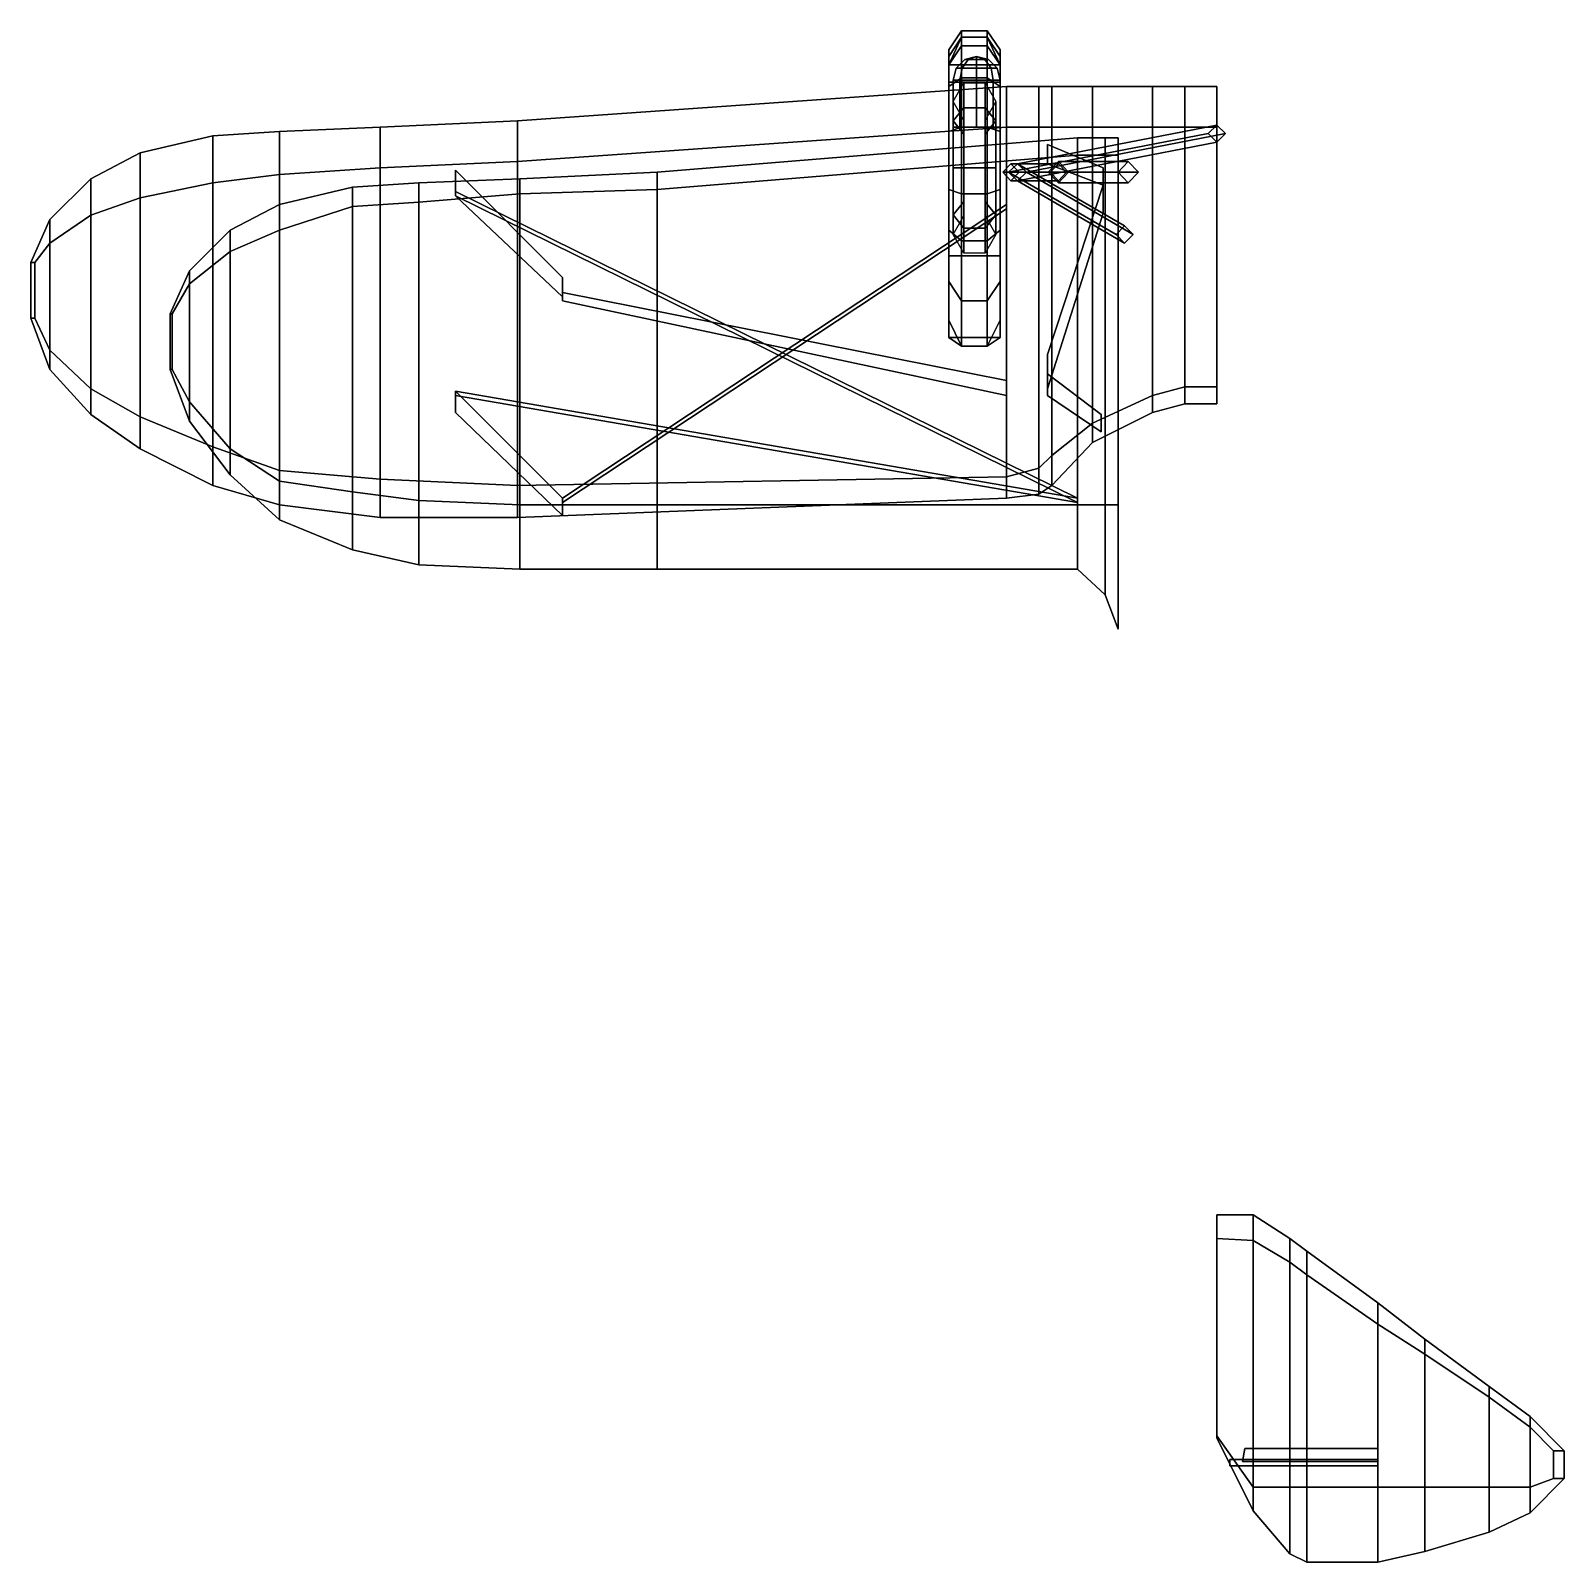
# Model space of a CAD drawing. Extents: x -5.53 to 1.62, y -3.97 to 3.17.
import ezdxf

# ---------------------------------------------------------------- set-up
doc = ezdxf.new("R2010")
doc.units = 0
doc.layers.add('WING1', color=5, linetype='CONTINUOUS')

msp = doc.modelspace()

# ---------------------------------------------------------------- linework, layer by layer
at = {"layer": 'WING1'}
for points in [[(-1.25, 3.08, -1.25), (-1.25, 3.01, -1.12), (-1.19, 3.1, -1.11), (-1.19, 3.17, -1.23)], [(-1.25, 3.08, -1.38), (-1.25, 3.08, -1.25), (-1.19, 3.17, -1.23), (-1.19, 3.17, -1.4)], [(-1.19, 3.17, -1.4), (-1.19, 3.14, -1.44), (-1.25, 3.05, -1.43), (-1.25, 3.08, -1.38)], [(-1.07, 3.17, -1.4), (-1.07, 3.14, -1.44), (-1.19, 3.14, -1.44), (-1.19, 3.17, -1.4)], [(-1.07, 3.17, -1.23), (-1.07, 3.17, -1.4), (-1.19, 3.17, -1.4), (-1.19, 3.17, -1.23)], [(-1.07, 3.1, -1.11), (-1.07, 3.17, -1.23), (-1.19, 3.17, -1.23), (-1.19, 3.1, -1.11)], [(-1.01, 3.08, -1.38), (-1.01, 3.05, -1.43), (-1.07, 3.14, -1.44), (-1.07, 3.17, -1.4)], [(-1.01, 3.08, -1.25), (-1.01, 3.08, -1.38), (-1.07, 3.17, -1.4), (-1.07, 3.17, -1.23)], [(-1.01, 3.01, -1.12), (-1.01, 3.08, -1.25), (-1.07, 3.17, -1.23), (-1.07, 3.1, -1.11)], [(-1.07, 3.14, -1.44), (-1.01, 3.01, -1.57), (-1.25, 3.01, -1.57), (-1.19, 3.14, -1.44)], [(-1.19, 3.14, -1.44), (-1.25, 3.01, -1.57), (-1.25, 3.01, -1.57), (-1.25, 3.05, -1.43)], [(-1.25, 3.01, -1.12), (-1.25, 2.91, -1.02), (-1.19, 2.95, -0.98), (-1.19, 3.1, -1.11)], [(-1.25, 3.05, -1.43), (-1.25, 1.82, -1.32), (-1.25, 2, -1.13), (-1.25, 3.08, -1.38)], [(-1.25, 3.08, -1.38), (-1.25, 2, -1.13), (-1.25, 2.24, -1), (-1.25, 3.08, -1.25)], [(-1.25, 3.08, -1.25), (-1.25, 2.24, -1), (-1.25, 2.43, -0.94), (-1.25, 3.01, -1.12)], [(-1.07, 2.95, -0.98), (-1.07, 3.1, -1.11), (-1.19, 3.1, -1.11), (-1.19, 2.95, -0.98)], [(-1.01, 3.05, -1.43), (-1.01, 3.01, -1.57), (-1.01, 3.01, -1.57), (-1.07, 3.14, -1.44)], [(-1.01, 2.91, -1.02), (-1.01, 3.01, -1.12), (-1.07, 3.1, -1.11), (-1.07, 2.95, -0.98)], [(-1.01, 2, -1.13), (-1.01, 1.82, -1.32), (-1.01, 3.05, -1.43), (-1.01, 3.08, -1.38)], [(-1.01, 2.24, -1), (-1.01, 2, -1.13), (-1.01, 3.08, -1.38), (-1.01, 3.08, -1.25)], [(-1.01, 2.43, -0.94), (-1.01, 2.24, -1), (-1.01, 3.08, -1.25), (-1.01, 3.01, -1.12)], [(-1.25, 3.01, -1.57), (-1.25, 1.74, -1.37), (-1.25, 1.82, -1.32), (-1.25, 3.05, -1.43)], [(-1.25, 2.93, -1.61), (-1.25, 2.12, -1.52), (-1.25, 1.74, -1.37), (-1.25, 3.01, -1.57)], [(-1.01, 3.01, -1.57), (-1.01, 2.93, -1.61), (-1.25, 2.93, -1.61), (-1.25, 3.01, -1.57)], [(-1.25, 3.01, -1.12), (-1.25, 2.43, -0.94), (-1.25, 2.7, -0.94), (-1.25, 2.91, -1.02)], [(-1.175, 3.0353, 1.215), (-1.2153, 2.995, 1.215), (-1.1874, 2.995, 1.2824), (-1.1589, 3.0353, 1.2539)], [(-1.1589, 3.0353, 1.1761), (-1.1874, 2.995, 1.1476), (-1.2153, 2.995, 1.215), (-1.175, 3.0353, 1.215)], [(-1.1589, 3.0353, 1.2539), (-1.1874, 2.995, 1.2824), (-1.12, 2.995, 1.3103), (-1.12, 3.0353, 1.27)], [(-1.12, 3.0353, 1.16), (-1.12, 2.995, 1.1197), (-1.1874, 2.995, 1.1476), (-1.1589, 3.0353, 1.1761)], [(-1.12, 3.05, 1.215), (-1.175, 3.0353, 1.215), (-1.1589, 3.0353, 1.2539), (-1.12, 3.05, 1.215)], [(-1.12, 3.05, 1.215), (-1.1589, 3.0353, 1.1761), (-1.175, 3.0353, 1.215), (-1.12, 3.05, 1.215)], [(-1.12, 3.05, 1.215), (-1.1589, 3.0353, 1.2539), (-1.12, 3.0353, 1.27), (-1.12, 3.05, 1.215)], [(-1.12, 3.05, 1.215), (-1.12, 3.0353, 1.16), (-1.1589, 3.0353, 1.1761), (-1.12, 3.05, 1.215)], [(-1.12, 3.05, 1.215), (-1.12, 3.0353, 1.27), (-1.0811, 3.0353, 1.2539), (-1.12, 3.05, 1.215)], [(-1.12, 3.05, 1.215), (-1.0811, 3.0353, 1.2539), (-1.065, 3.0353, 1.215), (-1.12, 3.05, 1.215)], [(-1.12, 3.05, 1.215), (-1.065, 3.0353, 1.215), (-1.0811, 3.0353, 1.1761), (-1.12, 3.05, 1.215)], [(-1.12, 3.05, 1.215), (-1.0811, 3.0353, 1.1761), (-1.12, 3.0353, 1.16), (-1.12, 3.05, 1.215)], [(-1.12, 3.0353, 1.27), (-1.12, 2.995, 1.3103), (-1.0526, 2.995, 1.2824), (-1.0811, 3.0353, 1.2539)], [(-1.0811, 3.0353, 1.1761), (-1.0526, 2.995, 1.1476), (-1.12, 2.995, 1.1197), (-1.12, 3.0353, 1.16)], [(-1.0811, 3.0353, 1.2539), (-1.0526, 2.995, 1.2824), (-1.0247, 2.995, 1.215), (-1.065, 3.0353, 1.215)], [(-1.065, 3.0353, 1.215), (-1.0247, 2.995, 1.215), (-1.0526, 2.995, 1.1476), (-1.0811, 3.0353, 1.1761)], [(-1.01, 1.82, -1.32), (-1.01, 1.74, -1.37), (-1.01, 3.01, -1.57), (-1.01, 3.05, -1.43)], [(-1.01, 1.74, -1.37), (-1.01, 2.12, -1.52), (-1.01, 2.93, -1.61), (-1.01, 3.01, -1.57)], [(-1.01, 2.7, -0.94), (-1.01, 2.43, -0.94), (-1.01, 3.01, -1.12), (-1.01, 2.91, -1.02)], [(-1.25, 2.91, -1.02), (-1.25, 2.7, -0.94), (-1.19, 2.72, -0.9), (-1.19, 2.95, -0.98)], [(-1.2153, 2.995, 1.215), (-1.23, 2.94, 1.215), (-1.1978, 2.94, 1.2928), (-1.1874, 2.995, 1.2824)], [(-1.1874, 2.995, 1.1476), (-1.1978, 2.94, 1.1372), (-1.23, 2.94, 1.215), (-1.2153, 2.995, 1.215)], [(-1.1978, 2.94, 1.2928), (-1.23, 2.94, 1.215), (-1.23, 2.72, 1.215), (-1.1978, 2.72, 1.2928)], [(-1.23, 2.94, 1.215), (-1.1978, 2.94, 1.1372), (-1.1978, 2.72, 1.1372), (-1.23, 2.72, 1.215)], [(-1.1874, 2.995, 1.2824), (-1.1978, 2.94, 1.2928), (-1.12, 2.94, 1.325), (-1.12, 2.995, 1.3103)], [(-1.12, 2.995, 1.1197), (-1.12, 2.94, 1.105), (-1.1978, 2.94, 1.1372), (-1.1874, 2.995, 1.1476)], [(-1.12, 2.94, 1.325), (-1.1978, 2.94, 1.2928), (-1.1978, 2.72, 1.2928), (-1.12, 2.72, 1.325)], [(-1.1978, 2.94, 1.1372), (-1.12, 2.94, 1.105), (-1.12, 2.72, 1.105), (-1.1978, 2.72, 1.1372)], [(-1.19, 2.95, -0.98), (-1.19, 2.72, -0.9), (-1.07, 2.72, -0.9), (-1.07, 2.95, -0.98)], [(-1.12, 2.995, 1.3103), (-1.12, 2.94, 1.325), (-1.0422, 2.94, 1.2928), (-1.0526, 2.995, 1.2824)], [(-1.0526, 2.995, 1.1476), (-1.0422, 2.94, 1.1372), (-1.12, 2.94, 1.105), (-1.12, 2.995, 1.1197)], [(-1.0422, 2.94, 1.2928), (-1.12, 2.94, 1.325), (-1.12, 2.72, 1.325), (-1.0422, 2.72, 1.2928)], [(-1.12, 2.94, 1.105), (-1.0422, 2.94, 1.1372), (-1.0422, 2.72, 1.1372), (-1.12, 2.72, 1.105)], [(-1.07, 2.95, -0.98), (-1.07, 2.72, -0.9), (-1.01, 2.7, -0.94), (-1.01, 2.91, -1.02)], [(-1.0526, 2.995, 1.2824), (-1.0422, 2.94, 1.2928), (-1.01, 2.94, 1.215), (-1.0247, 2.995, 1.215)], [(-1.0247, 2.995, 1.215), (-1.01, 2.94, 1.215), (-1.0422, 2.94, 1.1372), (-1.0526, 2.995, 1.1476)], [(-1.01, 2.94, 1.215), (-1.0422, 2.94, 1.2928), (-1.0422, 2.72, 1.2928), (-1.01, 2.72, 1.215)], [(-1.0422, 2.94, 1.1372), (-1.01, 2.94, 1.215), (-1.01, 2.72, 1.215), (-1.0422, 2.72, 1.1372)], [(-3.26, 2.56, 1.42), (-0.98, 2.72, 1.32), (-0.98, 2.91, 1.21), (-3.26, 2.75, 1.3)], [(-3.26, 2.75, 1.3), (-0.98, 2.91, 1.21), (-0.98, 2.72, 1.1), (-3.26, 2.56, 1.18)], [(-1.01, 2.93, -1.61), (-1.01, 2.12, -1.52), (-1.25, 2.12, -1.52), (-1.25, 2.93, -1.61)], [(-1.18, 2.8104, -1.7304), (-1.23, 2.7492, -1.6692), (-1.23, 2.84, -1.45), (-1.18, 2.9266, -1.45)], [(-1.08, 2.8104, -1.7304), (-1.18, 2.8104, -1.7304), (-1.18, 2.9266, -1.45), (-1.08, 2.9266, -1.45)], [(-1.03, 2.7492, -1.6692), (-1.08, 2.8104, -1.7304), (-1.08, 2.9266, -1.45), (-1.03, 2.84, -1.45)], [(-0.98, 2.72, 1.32), (-0.83, 2.72, 1.32), (-0.83, 2.91, 1.21), (-0.98, 2.91, 1.21)], [(-0.98, 2.91, 1.21), (-0.83, 2.91, 1.21), (-0.83, 2.72, 1.1), (-0.98, 2.72, 1.1)], [(-0.83, 2.72, 1.32), (-0.77, 2.72, 1.32), (-0.77, 2.91, 1.21), (-0.83, 2.91, 1.21)], [(-0.83, 2.91, 1.21), (-0.77, 2.91, 1.21), (-0.77, 2.72, 1.1), (-0.83, 2.72, 1.1)], [(-0.77, 2.72, 1.32), (-0.58, 2.72, 1.32), (-0.58, 2.91, 1.21), (-0.77, 2.91, 1.21)], [(-0.77, 2.91, 1.21), (-0.58, 2.91, 1.21), (-0.58, 2.72, 1.1), (-0.77, 2.72, 1.1)], [(-0.58, 2.72, 1.32), (-0.3, 2.72, 1.32), (-0.3, 2.91, 1.21), (-0.58, 2.91, 1.21)], [(-0.58, 2.91, 1.21), (-0.3, 2.91, 1.21), (-0.3, 2.72, 1.1), (-0.58, 2.72, 1.1)], [(-0.3, 2.72, 1.32), (-0.15, 2.72, 1.32), (-0.15, 2.91, 1.21), (-0.3, 2.91, 1.21)], [(-0.3, 2.91, 1.21), (-0.15, 2.91, 1.21), (-0.15, 2.72, 1.1), (-0.3, 2.72, 1.1)], [(-0.15, 2.72, 1.32), (0, 2.72, 1.32), (0, 2.91, 1.21), (-0.15, 2.91, 1.21)], [(-0.15, 2.91, 1.21), (0, 2.91, 1.21), (0, 2.72, 1.1), (-0.15, 2.72, 1.1)], [(-1.23, 2.7492, -1.6692), (-1.18, 2.688, -1.608), (-1.18, 2.7534, -1.45), (-1.23, 2.84, -1.45)], [(-1.18, 2.53, -1.8466), (-1.23, 2.53, -1.76), (-1.23, 2.7492, -1.6692), (-1.18, 2.8104, -1.7304)], [(-1.08, 2.53, -1.8466), (-1.18, 2.53, -1.8466), (-1.18, 2.8104, -1.7304), (-1.08, 2.8104, -1.7304)], [(-1.08, 2.688, -1.608), (-1.03, 2.7492, -1.6692), (-1.03, 2.84, -1.45), (-1.08, 2.7534, -1.45)], [(-1.03, 2.53, -1.76), (-1.08, 2.53, -1.8466), (-1.08, 2.8104, -1.7304), (-1.03, 2.7492, -1.6692)], [(-4.37, 2.5, 1.46), (-3.9, 2.53, 1.44), (-3.9, 2.72, 1.32), (-4.37, 2.7, 1.34)], [(-4.37, 2.7, 1.34), (-3.9, 2.72, 1.32), (-3.9, 2.53, 1.21), (-4.37, 2.5, 1.23)], [(-3.9, 2.53, 1.44), (-3.26, 2.56, 1.42), (-3.26, 2.75, 1.3), (-3.9, 2.72, 1.32)], [(-3.9, 2.72, 1.32), (-3.26, 2.75, 1.3), (-3.26, 2.56, 1.18), (-3.9, 2.53, 1.21)], [(-3.26, 1.05, 1.42), (-0.98, 1.09, 1.32), (-0.98, 2.72, 1.32), (-3.26, 2.56, 1.42)], [(-0.98, 2.72, 1.1), (-0.98, 1.09, 1.1), (-3.26, 1.05, 1.18), (-3.26, 2.56, 1.18)], [(-1.25, 2.7, -0.94), (-1.25, 2.43, -0.94), (-1.19, 2.41, -0.9), (-1.19, 2.72, -0.9)], [(-1.23, 2.53, -1.76), (-1.18, 2.53, -1.6734), (-1.18, 2.688, -1.608), (-1.23, 2.7492, -1.6692)], [(-1.19, 2.72, -0.9), (-1.19, 2.41, -0.9), (-1.07, 2.41, -0.9), (-1.07, 2.72, -0.9)], [(-1.18, 2.3066, -1.45), (-1.18, 2.7534, -1.45), (-1.18, 2.688, -1.608), (-1.18, 2.372, -1.608)], [(-1.08, 2.7534, -1.45), (-1.08, 2.3066, -1.45), (-1.08, 2.372, -1.608), (-1.08, 2.688, -1.608)], [(-1.08, 2.53, -1.6734), (-1.03, 2.53, -1.76), (-1.03, 2.7492, -1.6692), (-1.08, 2.688, -1.608)], [(-1.07, 2.72, -0.9), (-1.07, 2.41, -0.9), (-1.01, 2.43, -0.94), (-1.01, 2.7, -0.94)], [(-0.98, 1.09, 1.32), (-0.83, 1.13, 1.32), (-0.83, 2.72, 1.32), (-0.98, 2.72, 1.32)], [(-0.83, 2.72, 1.1), (-0.83, 1.13, 1.1), (-0.98, 1.09, 1.1), (-0.98, 2.72, 1.1)], [(-0.929, 2.55, -1.36), (-0.9713, 2.51, -1.36), (-0.04, 2.69, -0.68), (0, 2.73, -0.68)], [(-0.8867, 2.51, -1.36), (-0.929, 2.55, -1.36), (0, 2.73, -0.68), (0.04, 2.69, -0.68)], [(-0.83, 1.13, 1.32), (-0.77, 1.19, 1.32), (-0.77, 2.72, 1.32), (-0.83, 2.72, 1.32)], [(-0.77, 2.72, 1.1), (-0.77, 1.19, 1.1), (-0.83, 1.13, 1.1), (-0.83, 2.72, 1.1)], [(-0.77, 1.19, 1.32), (-0.58, 1.34, 1.32), (-0.58, 2.72, 1.32), (-0.77, 2.72, 1.32)], [(-0.58, 2.72, 1.1), (-0.58, 1.34, 1.1), (-0.77, 1.19, 1.1), (-0.77, 2.72, 1.1)], [(-0.58, 1.34, 1.32), (-0.3, 1.47, 1.32), (-0.3, 2.72, 1.32), (-0.58, 2.72, 1.32)], [(-0.3, 2.72, 1.1), (-0.3, 1.47, 1.1), (-0.58, 1.34, 1.1), (-0.58, 2.72, 1.1)], [(-0.3, 1.47, 1.32), (-0.15, 1.51, 1.32), (-0.15, 2.72, 1.32), (-0.3, 2.72, 1.32)], [(-0.15, 2.72, 1.1), (-0.15, 1.51, 1.1), (-0.3, 1.47, 1.1), (-0.3, 2.72, 1.1)], [(-0.15, 1.51, 1.32), (0, 1.51, 1.32), (0, 2.72, 1.32), (-0.15, 2.72, 1.32)], [(0, 2.72, 1.1), (0, 1.51, 1.1), (-0.15, 1.51, 1.1), (-0.15, 2.72, 1.1)], [(-5.02, 2.39, 1.49), (-4.68, 2.46, 1.47), (-4.68, 2.68, 1.35), (-5.02, 2.6, 1.38)], [(-5.02, 2.6, 1.38), (-4.68, 2.68, 1.35), (-4.68, 2.46, 1.25), (-5.02, 2.39, 1.26)], [(-4.68, 2.46, 1.47), (-4.37, 2.5, 1.46), (-4.37, 2.7, 1.34), (-4.68, 2.68, 1.35)], [(-4.68, 2.68, 1.35), (-4.37, 2.7, 1.34), (-4.37, 2.5, 1.23), (-4.68, 2.46, 1.25)], [(-2.61, 2.43, -0.47), (-0.65, 2.59, -0.46), (-0.65, 2.67, -0.56), (-2.61, 2.51, -0.58)], [(-2.61, 2.51, -0.58), (-0.65, 2.67, -0.56), (-0.65, 2.59, -0.66), (-2.61, 2.43, -0.7)], [(-1.18, 2.372, -1.608), (-1.18, 2.688, -1.608), (-1.18, 2.53, -1.6734)], [(-1.08, 2.688, -1.608), (-1.08, 2.372, -1.608), (-1.08, 2.53, -1.6734)], [(-0.9713, 2.51, -1.36), (-0.929, 2.47, -1.36), (0, 2.65, -0.68), (-0.04, 2.69, -0.68)], [(-0.929, 2.47, -1.36), (-0.8867, 2.51, -1.36), (0.04, 2.69, -0.68), (0, 2.65, -0.68)], [(-0.65, 2.59, -0.46), (-0.52, 2.59, -0.35), (-0.52, 2.67, -0.47), (-0.65, 2.67, -0.56)], [(-0.65, 2.67, -0.56), (-0.52, 2.67, -0.47), (-0.52, 2.59, -0.6), (-0.65, 2.59, -0.66)], [(-0.52, 2.59, -0.35), (-0.46, 2.59, -0.03), (-0.46, 2.67, -0.39), (-0.52, 2.67, -0.47)], [(-0.52, 2.67, -0.47), (-0.46, 2.67, -0.39), (-0.46, 2.59, -0.52), (-0.52, 2.59, -0.6)], [(-5.25, 2.31, 1.49), (-5.02, 2.39, 1.49), (-5.02, 2.6, 1.38), (-5.25, 2.48, 1.38)], [(-5.25, 2.48, 1.38), (-5.02, 2.6, 1.38), (-5.02, 2.39, 1.26), (-5.25, 2.31, 1.29)], [(-2.61, 0.96, -0.47), (-0.65, 0.96, -0.46), (-0.65, 2.59, -0.46), (-2.61, 2.43, -0.47)], [(-0.65, 2.59, -0.66), (-0.65, 0.96, -0.66), (-2.61, 0.96, -0.7), (-2.61, 2.43, -0.7)], [(-0.53, 2.53, 0.45), (-0.53, 2.45, 0.45), (-0.79, 2.55, 1.1), (-0.79, 2.64, 1.1)], [(-0.79, 2.64, 1.1), (-0.79, 2.55, 1.1), (-0.53, 2.45, 0.45), (-0.53, 2.53, 0.45)], [(-0.65, 0.96, -0.46), (-0.52, 0.96, -0.35), (-0.52, 2.59, -0.35), (-0.65, 2.59, -0.46)], [(-0.52, 2.59, -0.6), (-0.52, 0.96, -0.6), (-0.65, 0.96, -0.66), (-0.65, 2.59, -0.66)], [(-0.52, 0.96, -0.35), (-0.46, 0.96, -0.03), (-0.46, 2.59, -0.03), (-0.52, 2.59, -0.35)], [(-0.46, 2.59, -0.52), (-0.46, 0.96, -0.52), (-0.52, 0.96, -0.6), (-0.52, 2.59, -0.6)], [(-4.37, 1.12, 1.46), (-3.9, 1.08, 1.44), (-3.9, 2.53, 1.44), (-4.37, 2.5, 1.46)], [(-3.9, 2.53, 1.21), (-3.9, 1.08, 1.21), (-4.37, 1.12, 1.23), (-4.37, 2.5, 1.23)], [(-3.9, 1.08, 1.44), (-3.26, 1.05, 1.42), (-3.26, 2.56, 1.42), (-3.9, 2.53, 1.44)], [(-3.26, 2.56, 1.18), (-3.26, 1.05, 1.18), (-3.9, 1.08, 1.21), (-3.9, 2.53, 1.21)], [(-3.55, 2.52, 1.2), (-3.55, 2.4, 1.2), (-3.05, 1.93, -0.47), (-3.05, 2.02, -0.47)], [(-3.05, 2.02, -0.47), (-3.05, 1.93, -0.47), (-3.55, 2.4, 1.2), (-3.55, 2.52, 1.2)], [(-3.25, 2.41, -0.47), (-2.61, 2.43, -0.47), (-2.61, 2.51, -0.58), (-3.25, 2.48, -0.58)], [(-3.25, 2.48, -0.58), (-2.61, 2.51, -0.58), (-2.61, 2.43, -0.7), (-3.25, 2.41, -0.7)], [(-1.23, 2.3108, -1.6692), (-1.18, 2.372, -1.608), (-1.18, 2.53, -1.6734), (-1.23, 2.53, -1.76)], [(-1.18, 2.2496, -1.7304), (-1.23, 2.3108, -1.6692), (-1.23, 2.53, -1.76), (-1.18, 2.53, -1.8466)], [(-1.08, 2.2496, -1.7304), (-1.18, 2.2496, -1.7304), (-1.18, 2.53, -1.8466), (-1.08, 2.53, -1.8466)], [(-1.08, 2.372, -1.608), (-1.03, 2.3108, -1.6692), (-1.03, 2.53, -1.76), (-1.08, 2.53, -1.6734)], [(-1.03, 2.3108, -1.6692), (-1.08, 2.2496, -1.7304), (-1.08, 2.53, -1.8466), (-1.03, 2.53, -1.76)], [(-0.96, 2.55, -1.45), (-0.9978, 2.51, -1.437), (-0.7764, 2.51, -0.794), (-0.7386, 2.55, -0.807)], [(-0.9978, 2.51, -1.437), (-0.96, 2.47, -1.45), (-0.7386, 2.47, -0.807), (-0.7764, 2.51, -0.794)], [(-0.929, 2.55, -1.36), (-0.9713, 2.51, -1.36), (-0.47, 2.22, -0.68), (-0.43, 2.26, -0.68)], [(-0.9713, 2.51, -1.36), (-0.929, 2.47, -1.36), (-0.43, 2.18, -0.68), (-0.47, 2.22, -0.68)], [(-0.9222, 2.51, -1.463), (-0.96, 2.55, -1.45), (-0.7386, 2.55, -0.807), (-0.7008, 2.51, -0.8201)], [(-0.96, 2.47, -1.45), (-0.9222, 2.51, -1.463), (-0.7008, 2.51, -0.8201), (-0.7386, 2.47, -0.807)], [(-0.8867, 2.51, -1.36), (-0.929, 2.55, -1.36), (-0.43, 2.26, -0.68), (-0.39, 2.22, -0.68)], [(-0.929, 2.47, -1.36), (-0.8867, 2.51, -1.36), (-0.39, 2.22, -0.68), (-0.43, 2.18, -0.68)], [(-0.7386, 2.56, -0.807), (-0.7859, 2.51, -0.7908), (-0.4603, 2.51, 0.1547), (-0.413, 2.56, 0.1385)], [(-0.7386, 2.55, -0.807), (-0.7764, 2.51, -0.794), (-0.7859, 2.51, -0.7908), (-0.7386, 2.56, -0.807)], [(-0.7859, 2.51, -0.7908), (-0.7386, 2.46, -0.807), (-0.413, 2.46, 0.1385), (-0.4603, 2.51, 0.1547)], [(-0.7764, 2.51, -0.794), (-0.7386, 2.47, -0.807), (-0.7386, 2.46, -0.807), (-0.7859, 2.51, -0.7908)], [(-0.6913, 2.51, -0.8233), (-0.7386, 2.56, -0.807), (-0.413, 2.56, 0.1385), (-0.3658, 2.51, 0.1222)], [(-0.7008, 2.51, -0.8201), (-0.7386, 2.55, -0.807), (-0.7386, 2.56, -0.807), (-0.6913, 2.51, -0.8233)], [(-0.7386, 2.46, -0.807), (-0.6913, 2.51, -0.8233), (-0.3658, 2.51, 0.1222), (-0.413, 2.46, 0.1385)], [(-0.7386, 2.47, -0.807), (-0.7008, 2.51, -0.8201), (-0.6913, 2.51, -0.8233), (-0.7386, 2.46, -0.807)], [(-5.44, 2.18, 1.47), (-5.25, 2.31, 1.49), (-5.25, 2.48, 1.38), (-5.44, 2.29, 1.39)], [(-5.44, 2.29, 1.39), (-5.25, 2.48, 1.38), (-5.25, 2.31, 1.29), (-5.44, 2.18, 1.32)], [(-5.02, 1.37, 1.49), (-4.68, 1.23, 1.47), (-4.68, 2.46, 1.47), (-5.02, 2.39, 1.49)], [(-4.68, 2.46, 1.25), (-4.68, 1.23, 1.25), (-5.02, 1.37, 1.26), (-5.02, 2.39, 1.26)], [(-4.68, 1.23, 1.47), (-4.37, 1.12, 1.46), (-4.37, 2.5, 1.46), (-4.68, 2.46, 1.47)], [(-4.37, 2.5, 1.23), (-4.37, 1.12, 1.23), (-4.68, 1.23, 1.25), (-4.68, 2.46, 1.25)], [(-4.37, 2.24, -0.47), (-4.03, 2.35, -0.47), (-4.03, 2.44, -0.58), (-4.37, 2.36, -0.58)], [(-4.37, 2.36, -0.58), (-4.03, 2.44, -0.58), (-4.03, 2.35, -0.7), (-4.37, 2.24, -0.69)], [(-4.03, 2.35, -0.47), (-3.72, 2.37, -0.47), (-3.72, 2.46, -0.58), (-4.03, 2.44, -0.58)], [(-4.03, 2.44, -0.58), (-3.72, 2.46, -0.58), (-3.72, 2.37, -0.7), (-4.03, 2.35, -0.7)], [(-3.72, 2.37, -0.47), (-3.25, 2.41, -0.47), (-3.25, 2.48, -0.58), (-3.72, 2.46, -0.58)], [(-3.72, 2.46, -0.58), (-3.25, 2.48, -0.58), (-3.25, 2.41, -0.7), (-3.72, 2.37, -0.7)], [(-0.79, 1.66, 1.1), (-0.79, 1.5, 1.1), (-0.53, 2.32, 0.45), (-0.53, 2.45, 0.45)], [(-0.53, 2.45, 0.45), (-0.53, 2.32, 0.45), (-0.79, 1.5, 1.1), (-0.79, 1.66, 1.1)], [(-5.25, 1.5, 1.49), (-5.02, 1.37, 1.49), (-5.02, 2.39, 1.49), (-5.25, 2.31, 1.49)], [(-5.02, 2.39, 1.26), (-5.02, 1.37, 1.26), (-5.25, 1.5, 1.29), (-5.25, 2.31, 1.29)], [(-4.6, 2.14, -0.49), (-4.37, 2.24, -0.47), (-4.37, 2.36, -0.58), (-4.6, 2.24, -0.58)], [(-4.6, 2.24, -0.58), (-4.37, 2.36, -0.58), (-4.37, 2.24, -0.69), (-4.6, 2.14, -0.66)], [(-4.03, 1.02, -0.47), (-3.72, 0.98, -0.47), (-3.72, 2.37, -0.47), (-4.03, 2.35, -0.47)], [(-3.72, 2.37, -0.7), (-3.72, 0.98, -0.7), (-4.03, 1.02, -0.7), (-4.03, 2.35, -0.7)], [(-3.72, 0.98, -0.47), (-3.25, 0.96, -0.47), (-3.25, 2.41, -0.47), (-3.72, 2.37, -0.47)], [(-3.25, 2.41, -0.7), (-3.25, 0.96, -0.7), (-3.72, 0.98, -0.7), (-3.72, 2.37, -0.7)], [(-0.65, 0.99, -0.47), (-0.65, 0.97, -0.47), (-3.55, 2.4, 1.2), (-3.55, 2.42, 1.2)], [(-3.55, 2.42, 1.2), (-3.55, 2.4, 1.2), (-0.65, 0.97, -0.47), (-0.65, 0.99, -0.47)], [(-3.25, 0.96, -0.47), (-2.61, 0.96, -0.47), (-2.61, 2.43, -0.47), (-3.25, 2.41, -0.47)], [(-2.61, 2.43, -0.7), (-2.61, 0.96, -0.7), (-3.25, 0.96, -0.7), (-3.25, 2.41, -0.7)], [(-0.98, 2.36, 1.1), (-0.98, 2.34, 1.1), (-3.05, 0.97, -0.47), (-3.05, 0.99, -0.47)], [(-3.05, 0.99, -0.47), (-3.05, 0.97, -0.47), (-0.98, 2.34, 1.1), (-0.98, 2.36, 1.1)], [(-1.25, 2.43, -0.94), (-1.25, 2.24, -1), (-1.19, 2.19, -0.96), (-1.19, 2.41, -0.9)], [(-1.23, 2.22, -1.45), (-1.18, 2.3066, -1.45), (-1.18, 2.372, -1.608), (-1.23, 2.3108, -1.6692)], [(-1.19, 2.41, -0.9), (-1.19, 2.19, -0.96), (-1.07, 2.19, -0.96), (-1.07, 2.41, -0.9)], [(-1.08, 2.3066, -1.45), (-1.03, 2.22, -1.45), (-1.03, 2.3108, -1.6692), (-1.08, 2.372, -1.608)], [(-1.07, 2.41, -0.9), (-1.07, 2.19, -0.96), (-1.01, 2.24, -1), (-1.01, 2.43, -0.94)], [(-5.51, 2.09, 1.46), (-5.44, 2.18, 1.47), (-5.44, 2.29, 1.39), (-5.53, 2.09, 1.4)], [(-5.53, 2.09, 1.4), (-5.44, 2.29, 1.39), (-5.44, 2.18, 1.32), (-5.51, 2.09, 1.35)], [(-5.44, 1.68, 1.47), (-5.25, 1.5, 1.49), (-5.25, 2.31, 1.49), (-5.44, 2.18, 1.47)], [(-5.25, 2.31, 1.29), (-5.25, 1.5, 1.29), (-5.44, 1.68, 1.32), (-5.44, 2.18, 1.32)], [(-4.37, 1.07, -0.47), (-4.03, 1.02, -0.47), (-4.03, 2.35, -0.47), (-4.37, 2.24, -0.47)], [(-4.03, 2.35, -0.7), (-4.03, 1.02, -0.7), (-4.37, 1.07, -0.69), (-4.37, 2.24, -0.69)], [(-1.18, 2.1334, -1.45), (-1.23, 2.22, -1.45), (-1.23, 2.3108, -1.6692), (-1.18, 2.2496, -1.7304)], [(-1.03, 2.22, -1.45), (-1.08, 2.1334, -1.45), (-1.08, 2.2496, -1.7304), (-1.03, 2.3108, -1.6692)], [(-4.79, 1.99, -0.52), (-4.6, 2.14, -0.49), (-4.6, 2.24, -0.58), (-4.79, 2.05, -0.58)], [(-4.79, 2.05, -0.58), (-4.6, 2.24, -0.58), (-4.6, 2.14, -0.66), (-4.79, 1.99, -0.63)], [(-4.6, 1.22, -0.49), (-4.37, 1.07, -0.47), (-4.37, 2.24, -0.47), (-4.6, 2.14, -0.49)], [(-4.37, 2.24, -0.69), (-4.37, 1.07, -0.69), (-4.6, 1.22, -0.66), (-4.6, 2.14, -0.66)], [(-1.25, 2.24, -1), (-1.25, 2, -1.13), (-1.19, 1.91, -1.12), (-1.19, 2.19, -0.96)], [(-1.08, 2.1334, -1.45), (-1.18, 2.1334, -1.45), (-1.18, 2.2496, -1.7304), (-1.08, 2.2496, -1.7304)], [(-1.07, 2.19, -0.96), (-1.07, 1.91, -1.12), (-1.01, 2, -1.13), (-1.01, 2.24, -1)], [(-5.51, 1.83, 1.46), (-5.44, 1.68, 1.47), (-5.44, 2.18, 1.47), (-5.51, 2.09, 1.46)], [(-5.44, 2.18, 1.32), (-5.44, 1.68, 1.32), (-5.51, 1.83, 1.35), (-5.51, 2.09, 1.35)], [(-1.19, 2.19, -0.96), (-1.19, 1.91, -1.12), (-1.07, 1.91, -1.12), (-1.07, 2.19, -0.96)], [(-5.53, 2.09, 1.4), (-5.53, 1.83, 1.4), (-5.51, 1.83, 1.46), (-5.51, 2.09, 1.46)], [(-5.51, 2.09, 1.35), (-5.51, 1.83, 1.35), (-5.53, 1.83, 1.4), (-5.53, 2.09, 1.4)], [(-4.79, 1.44, -0.52), (-4.6, 1.22, -0.49), (-4.6, 2.14, -0.49), (-4.79, 1.99, -0.52)], [(-4.6, 2.14, -0.66), (-4.6, 1.22, -0.66), (-4.79, 1.44, -0.63), (-4.79, 1.99, -0.63)], [(-1.25, 1.74, -1.37), (-1.25, 2.12, -1.52), (-1.01, 2.12, -1.52), (-1.01, 1.74, -1.37)], [(-4.87, 1.85, -0.54), (-4.79, 1.99, -0.52), (-4.79, 2.05, -0.58), (-4.88, 1.85, -0.58)], [(-4.88, 1.85, -0.58), (-4.79, 2.05, -0.58), (-4.79, 1.99, -0.63), (-4.87, 1.85, -0.6)], [(-4.87, 1.59, -0.54), (-4.79, 1.44, -0.52), (-4.79, 1.99, -0.52), (-4.87, 1.85, -0.54)], [(-4.79, 1.99, -0.63), (-4.79, 1.44, -0.63), (-4.87, 1.59, -0.6), (-4.87, 1.85, -0.6)], [(-3.05, 1.95, -0.47), (-3.05, 1.91, -0.47), (-0.98, 1.47, 1.1), (-0.98, 1.54, 1.1)], [(-0.98, 1.54, 1.1), (-0.98, 1.47, 1.1), (-3.05, 1.91, -0.47), (-3.05, 1.95, -0.47)], [(-1.25, 2, -1.13), (-1.25, 1.82, -1.32), (-1.19, 1.7, -1.32), (-1.19, 1.91, -1.12)], [(-1.07, 1.91, -1.12), (-1.07, 1.7, -1.32), (-1.01, 1.82, -1.32), (-1.01, 2, -1.13)], [(-1.19, 1.91, -1.12), (-1.19, 1.7, -1.32), (-1.07, 1.7, -1.32), (-1.07, 1.91, -1.12)], [(-5.53, 1.83, 1.4), (-5.44, 1.59, 1.39), (-5.44, 1.68, 1.47), (-5.51, 1.83, 1.46)], [(-5.51, 1.83, 1.35), (-5.44, 1.68, 1.32), (-5.44, 1.59, 1.39), (-5.53, 1.83, 1.4)], [(-4.88, 1.85, -0.58), (-4.88, 1.59, -0.58), (-4.87, 1.59, -0.54), (-4.87, 1.85, -0.54)], [(-4.87, 1.85, -0.6), (-4.87, 1.59, -0.6), (-4.88, 1.59, -0.58), (-4.88, 1.85, -0.58)], [(-1.25, 1.82, -1.32), (-1.25, 1.74, -1.37), (-1.25, 1.74, -1.37), (-1.19, 1.7, -1.32)], [(-1.07, 1.7, -1.32), (-1.01, 1.74, -1.37), (-1.01, 1.74, -1.37), (-1.01, 1.82, -1.32)], [(-1.19, 1.7, -1.32), (-1.25, 1.74, -1.37), (-1.01, 1.74, -1.37), (-1.07, 1.7, -1.32)], [(-5.44, 1.59, 1.39), (-5.25, 1.38, 1.38), (-5.25, 1.5, 1.49), (-5.44, 1.68, 1.47)], [(-5.44, 1.68, 1.32), (-5.25, 1.5, 1.29), (-5.25, 1.38, 1.38), (-5.44, 1.59, 1.39)], [(-4.88, 1.59, -0.58), (-4.79, 1.35, -0.58), (-4.79, 1.44, -0.52), (-4.87, 1.59, -0.54)], [(-4.87, 1.59, -0.6), (-4.79, 1.44, -0.63), (-4.79, 1.35, -0.58), (-4.88, 1.59, -0.58)], [(-0.79, 1.57, 1.1), (-0.79, 1.47, 1.1), (-0.54, 1.3, 0.5), (-0.54, 1.38, 0.5)], [(-0.54, 1.38, 0.5), (-0.54, 1.3, 0.5), (-0.79, 1.47, 1.1), (-0.79, 1.57, 1.1)], [(-0.3, 1.39, 1.21), (-0.15, 1.43, 1.21), (-0.15, 1.51, 1.32), (-0.3, 1.47, 1.32)], [(-0.3, 1.47, 1.1), (-0.15, 1.51, 1.1), (-0.15, 1.43, 1.21), (-0.3, 1.39, 1.21)], [(-0.15, 1.43, 1.21), (0, 1.43, 1.21), (0, 1.51, 1.32), (-0.15, 1.51, 1.32)], [(-0.15, 1.51, 1.1), (0, 1.51, 1.1), (0, 1.43, 1.21), (-0.15, 1.43, 1.21)], [(-5.25, 1.38, 1.38), (-5.02, 1.22, 1.38), (-5.02, 1.37, 1.49), (-5.25, 1.5, 1.49)], [(-5.25, 1.5, 1.29), (-5.02, 1.37, 1.26), (-5.02, 1.22, 1.38), (-5.25, 1.38, 1.38)], [(-4.79, 1.35, -0.58), (-4.6, 1.1, -0.58), (-4.6, 1.22, -0.49), (-4.79, 1.44, -0.52)], [(-4.79, 1.44, -0.63), (-4.6, 1.22, -0.66), (-4.6, 1.1, -0.58), (-4.79, 1.35, -0.58)], [(-3.05, 0.99, -0.47), (-3.05, 0.91, -0.47), (-3.55, 1.39, 1.2), (-3.55, 1.49, 1.2)], [(-3.55, 1.49, 1.2), (-3.55, 1.39, 1.2), (-3.05, 0.91, -0.47), (-3.05, 0.99, -0.47)], [(-3.55, 1.49, 1.2), (-3.55, 1.47, 1.2), (-0.65, 0.97, -0.47), (-0.65, 0.99, -0.47)], [(-0.65, 0.99, -0.47), (-0.65, 0.97, -0.47), (-3.55, 1.47, 1.2), (-3.55, 1.49, 1.2)], [(-0.58, 1.25, 1.21), (-0.3, 1.39, 1.21), (-0.3, 1.47, 1.32), (-0.58, 1.34, 1.32)], [(-0.58, 1.34, 1.1), (-0.3, 1.47, 1.1), (-0.3, 1.39, 1.21), (-0.58, 1.25, 1.21)], [(-5.02, 1.22, 1.38), (-4.68, 1.05, 1.35), (-4.68, 1.23, 1.47), (-5.02, 1.37, 1.49)], [(-5.02, 1.37, 1.26), (-4.68, 1.23, 1.25), (-4.68, 1.05, 1.35), (-5.02, 1.22, 1.38)], [(-0.77, 1.05, 1.21), (-0.58, 1.25, 1.21), (-0.58, 1.34, 1.32), (-0.77, 1.19, 1.32)], [(-0.77, 1.19, 1.1), (-0.58, 1.34, 1.1), (-0.58, 1.25, 1.21), (-0.77, 1.05, 1.21)], [(-4.68, 1.05, 1.35), (-4.37, 0.96, 1.34), (-4.37, 1.12, 1.46), (-4.68, 1.23, 1.47)], [(-4.68, 1.23, 1.25), (-4.37, 1.12, 1.23), (-4.37, 0.96, 1.34), (-4.68, 1.05, 1.35)], [(-4.6, 1.1, -0.58), (-4.37, 0.89, -0.58), (-4.37, 1.07, -0.47), (-4.6, 1.22, -0.49)], [(-4.6, 1.22, -0.66), (-4.37, 1.07, -0.69), (-4.37, 0.89, -0.58), (-4.6, 1.1, -0.58)], [(-0.83, 1.01, 1.21), (-0.77, 1.05, 1.21), (-0.77, 1.19, 1.32), (-0.83, 1.13, 1.32)], [(-0.83, 1.13, 1.1), (-0.77, 1.19, 1.1), (-0.77, 1.05, 1.21), (-0.83, 1.01, 1.21)], [(-4.37, 0.96, 1.34), (-3.9, 0.9, 1.32), (-3.9, 1.08, 1.44), (-4.37, 1.12, 1.46)], [(-4.37, 1.12, 1.23), (-3.9, 1.08, 1.21), (-3.9, 0.9, 1.32), (-4.37, 0.96, 1.34)], [(-3.9, 0.9, 1.32), (-3.26, 0.9, 1.3), (-3.26, 1.05, 1.42), (-3.9, 1.08, 1.44)], [(-3.9, 1.08, 1.21), (-3.26, 1.05, 1.18), (-3.26, 0.9, 1.3), (-3.9, 0.9, 1.32)], [(-3.26, 0.9, 1.3), (-0.98, 0.99, 1.21), (-0.98, 1.09, 1.32), (-3.26, 1.05, 1.42)], [(-3.26, 1.05, 1.18), (-0.98, 1.09, 1.1), (-0.98, 0.99, 1.21), (-3.26, 0.9, 1.3)], [(-0.98, 0.99, 1.21), (-0.83, 1.01, 1.21), (-0.83, 1.13, 1.32), (-0.98, 1.09, 1.32)], [(-0.98, 1.09, 1.1), (-0.83, 1.13, 1.1), (-0.83, 1.01, 1.21), (-0.98, 0.99, 1.21)], [(-4.37, 0.89, -0.58), (-4.03, 0.75, -0.58), (-4.03, 1.02, -0.47), (-4.37, 1.07, -0.47)], [(-4.37, 1.07, -0.69), (-4.03, 1.02, -0.7), (-4.03, 0.75, -0.58), (-4.37, 0.89, -0.58)], [(-4.03, 0.75, -0.58), (-3.72, 0.68, -0.58), (-3.72, 0.98, -0.47), (-4.03, 1.02, -0.47)], [(-4.03, 1.02, -0.7), (-3.72, 0.98, -0.7), (-3.72, 0.68, -0.58), (-4.03, 0.75, -0.58)], [(-3.72, 0.68, -0.58), (-3.25, 0.66, -0.58), (-3.25, 0.96, -0.47), (-3.72, 0.98, -0.47)], [(-3.72, 0.98, -0.7), (-3.25, 0.96, -0.7), (-3.25, 0.66, -0.58), (-3.72, 0.68, -0.58)], [(-3.25, 0.66, -0.58), (-2.61, 0.66, -0.58), (-2.61, 0.96, -0.47), (-3.25, 0.96, -0.47)], [(-3.25, 0.96, -0.7), (-2.61, 0.96, -0.7), (-2.61, 0.66, -0.58), (-3.25, 0.66, -0.58)], [(-2.61, 0.66, -0.58), (-0.65, 0.66, -0.56), (-0.65, 0.96, -0.46), (-2.61, 0.96, -0.47)], [(-2.61, 0.96, -0.7), (-0.65, 0.96, -0.66), (-0.65, 0.66, -0.56), (-2.61, 0.66, -0.58)], [(-0.65, 0.66, -0.56), (-0.52, 0.54, -0.47), (-0.52, 0.96, -0.35), (-0.65, 0.96, -0.46)], [(-0.65, 0.96, -0.66), (-0.52, 0.96, -0.6), (-0.52, 0.54, -0.47), (-0.65, 0.66, -0.56)], [(-0.52, 0.54, -0.47), (-0.46, 0.38, -0.39), (-0.46, 0.96, -0.03), (-0.52, 0.96, -0.35)], [(-0.52, 0.96, -0.6), (-0.46, 0.96, -0.52), (-0.46, 0.38, -0.39), (-0.52, 0.54, -0.47)], [(0.17, -2.35, 0.47), (0, -2.35, 0.47), (0, -2.46, 0.52), (0.17, -2.47, 0.52)], [(0.17, -2.47, 0.38), (0, -2.46, 0.38), (0, -2.35, 0.47), (0.17, -2.35, 0.47)], [(0.34, -2.46, 0.47), (0.17, -2.35, 0.47), (0.17, -2.47, 0.52), (0.34, -2.57, 0.52)], [(0.34, -2.57, 0.38), (0.17, -2.47, 0.38), (0.17, -2.35, 0.47), (0.34, -2.46, 0.47)], [(0, -2.46, 0.52), (0, -3.38, 0.52), (0.17, -3.62, 0.52), (0.17, -2.47, 0.52)], [(0.17, -3.62, 0.38), (0, -3.38, 0.38), (0, -2.46, 0.38), (0.17, -2.47, 0.38)], [(0.17, -2.47, 0.52), (0.17, -3.62, 0.52), (0.34, -3.62, 0.52), (0.34, -2.57, 0.52)], [(0.34, -3.62, 0.38), (0.17, -3.62, 0.38), (0.17, -2.47, 0.38), (0.34, -2.57, 0.38)], [(0.42, -2.52, 0.47), (0.34, -2.46, 0.47), (0.34, -2.57, 0.52), (0.42, -2.63, 0.52)], [(0.42, -2.63, 0.38), (0.34, -2.57, 0.38), (0.34, -2.46, 0.47), (0.42, -2.52, 0.47)], [(0.34, -2.57, 0.52), (0.34, -3.62, 0.52), (0.42, -3.62, 0.52), (0.42, -2.63, 0.52)], [(0.42, -3.62, 0.38), (0.34, -3.62, 0.38), (0.34, -2.57, 0.38), (0.42, -2.63, 0.38)], [(0.75, -2.76, 0.47), (0.42, -2.52, 0.47), (0.42, -2.63, 0.52), (0.75, -2.86, 0.52)], [(0.75, -2.86, 0.4), (0.42, -2.63, 0.38), (0.42, -2.52, 0.47), (0.75, -2.76, 0.47)], [(0.42, -2.63, 0.52), (0.42, -3.62, 0.52), (0.75, -3.62, 0.52), (0.75, -2.86, 0.52)], [(0.75, -3.62, 0.4), (0.42, -3.62, 0.38), (0.42, -2.63, 0.38), (0.75, -2.86, 0.4)], [(0.97, -2.93, 0.47), (0.75, -2.76, 0.47), (0.75, -2.86, 0.52), (0.97, -3, 0.52)], [(0.97, -3, 0.4), (0.75, -2.86, 0.4), (0.75, -2.76, 0.47), (0.97, -2.93, 0.47)], [(0.75, -2.86, 0.52), (0.75, -3.62, 0.52), (0.97, -3.62, 0.52), (0.97, -3, 0.52)], [(0.97, -3.62, 0.4), (0.75, -3.62, 0.4), (0.75, -2.86, 0.4), (0.97, -3, 0.4)], [(1.27, -3.15, 0.47), (0.97, -2.93, 0.47), (0.97, -3, 0.52), (1.27, -3.2, 0.52)], [(1.27, -3.2, 0.4), (0.97, -3, 0.4), (0.97, -2.93, 0.47), (1.27, -3.15, 0.47)], [(0.97, -3, 0.52), (0.97, -3.62, 0.52), (1.27, -3.62, 0.52), (1.27, -3.2, 0.52)], [(1.27, -3.62, 0.4), (0.97, -3.62, 0.4), (0.97, -3, 0.4), (1.27, -3.2, 0.4)], [(1.46, -3.29, 0.47), (1.27, -3.15, 0.47), (1.27, -3.2, 0.52), (1.46, -3.34, 0.52)], [(1.46, -3.34, 0.41), (1.27, -3.2, 0.4), (1.27, -3.15, 0.47), (1.46, -3.29, 0.47)], [(1.27, -3.2, 0.52), (1.27, -3.62, 0.52), (1.46, -3.62, 0.52), (1.46, -3.34, 0.52)], [(1.46, -3.62, 0.41), (1.27, -3.62, 0.4), (1.27, -3.2, 0.4), (1.46, -3.34, 0.41)], [(1.62, -3.45, 0.47), (1.46, -3.29, 0.47), (1.46, -3.34, 0.52), (1.57, -3.45, 0.52)], [(1.57, -3.45, 0.42), (1.46, -3.34, 0.41), (1.46, -3.29, 0.47), (1.62, -3.45, 0.47)], [(1.46, -3.34, 0.52), (1.46, -3.62, 0.52), (1.57, -3.58, 0.52), (1.57, -3.45, 0.52)], [(1.57, -3.58, 0.42), (1.46, -3.62, 0.41), (1.46, -3.34, 0.41), (1.57, -3.45, 0.42)], [(0.17, -3.62, 0.52), (0, -3.38, 0.52), (0, -3.39, 0.47), (0.17, -3.73, 0.47)], [(0.17, -3.73, 0.47), (0, -3.39, 0.47), (0, -3.38, 0.38), (0.17, -3.62, 0.38)], [(0.75, -3.49, 0.52), (0.75, -3.52, 0.52), (0.06, -3.52, 0.95), (0.06, -3.49, 0.95)], [(0.06, -3.49, 0.95), (0.06, -3.52, 0.95), (0.75, -3.52, 0.52), (0.75, -3.49, 0.52)], [(0.13, -3.44, 0.02), (0.12, -3.5, 0.02), (0.75, -3.5, 0.4), (0.75, -3.44, 0.4)], [(0.75, -3.44, 0.4), (0.75, -3.5, 0.4), (0.12, -3.5, 0.02), (0.13, -3.44, 0.02)], [(1.57, -3.45, 0.52), (1.57, -3.58, 0.52), (1.62, -3.58, 0.47), (1.62, -3.45, 0.47)], [(1.62, -3.45, 0.47), (1.62, -3.58, 0.47), (1.57, -3.58, 0.42), (1.57, -3.45, 0.42)], [(0.34, -3.62, 0.52), (0.17, -3.62, 0.52), (0.17, -3.73, 0.47), (0.34, -3.93, 0.47)], [(0.34, -3.93, 0.47), (0.17, -3.73, 0.47), (0.17, -3.62, 0.38), (0.34, -3.62, 0.38)], [(0.42, -3.62, 0.52), (0.34, -3.62, 0.52), (0.34, -3.93, 0.47), (0.42, -3.97, 0.47)], [(0.42, -3.97, 0.47), (0.34, -3.93, 0.47), (0.34, -3.62, 0.38), (0.42, -3.62, 0.38)], [(0.75, -3.62, 0.52), (0.42, -3.62, 0.52), (0.42, -3.97, 0.47), (0.75, -3.97, 0.47)], [(0.75, -3.97, 0.47), (0.42, -3.97, 0.47), (0.42, -3.62, 0.38), (0.75, -3.62, 0.4)], [(0.97, -3.62, 0.52), (0.75, -3.62, 0.52), (0.75, -3.97, 0.47), (0.97, -3.92, 0.47)], [(0.97, -3.92, 0.47), (0.75, -3.97, 0.47), (0.75, -3.62, 0.4), (0.97, -3.62, 0.4)], [(1.27, -3.62, 0.52), (0.97, -3.62, 0.52), (0.97, -3.92, 0.47), (1.27, -3.83, 0.47)], [(1.27, -3.83, 0.47), (0.97, -3.92, 0.47), (0.97, -3.62, 0.4), (1.27, -3.62, 0.4)], [(1.46, -3.62, 0.52), (1.27, -3.62, 0.52), (1.27, -3.83, 0.47), (1.46, -3.74, 0.47)], [(1.46, -3.74, 0.47), (1.27, -3.83, 0.47), (1.27, -3.62, 0.4), (1.46, -3.62, 0.41)], [(1.57, -3.58, 0.52), (1.46, -3.62, 0.52), (1.46, -3.74, 0.47), (1.62, -3.58, 0.47)], [(1.62, -3.58, 0.47), (1.46, -3.74, 0.47), (1.46, -3.62, 0.41), (1.57, -3.58, 0.42)]]:
    msp.add_3dface(points, dxfattribs=at)

doc.saveas('drawing.dxf')
